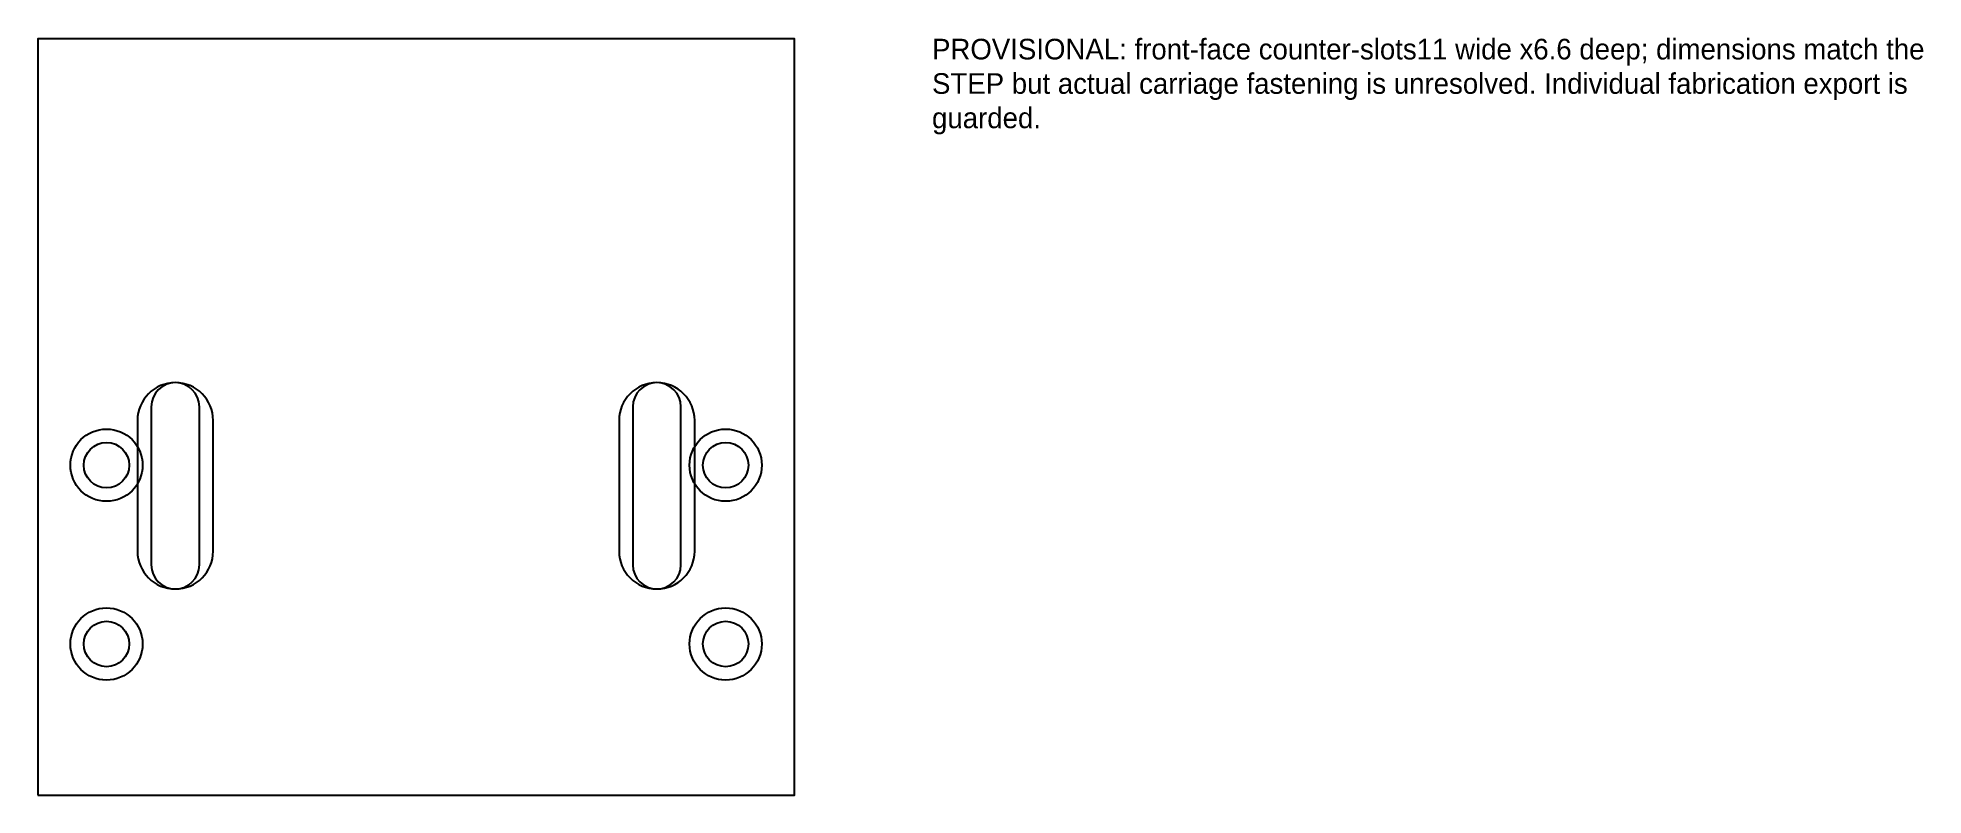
# Model space of a CAD drawing. Header units: millimetres. Extents: x 0 to 274, y 0 to 110.
import ezdxf

# ---------------------------------------------------------------- set-up
doc = ezdxf.new("R2010")
doc.units = ezdxf.units.MM
for name, color, linetype in [('CUT_HOLES', 7, 'Continuous'), ('CUT_OUTER', 7, 'Continuous'), ('MACHINING_NOTES', 7, 'Continuous'), ('MILL_FRONT_COUNTERSLOT_DEPTH_6_6', 7, 'Continuous'), ('MILL_REAR_COUNTERBORE_DEPTH_6', 7, 'Continuous')]:
    doc.layers.add(name, color=color, linetype=linetype)

msp = doc.modelspace()

# ---------------------------------------------------------------- linework, layer by layer
at = {"layer": 'CUT_HOLES'}
for points in [[(23.5, 33.5), (23.5, 56.5, 1), (16.5, 56.5), (16.5, 33.5, 1)], [(93.5, 33.5), (93.5, 56.5, 1), (86.5, 56.5), (86.5, 33.5, 1)]]:
    msp.add_lwpolyline(points, format="xyb", close=True, dxfattribs=at)
for centre in [(10, 48), (100, 48), (10, 22), (100, 22)]:
    msp.add_circle(centre, 3.3, dxfattribs=at)
at = {"layer": 'CUT_OUTER'}
msp.add_lwpolyline([(0, 0), (110, 0), (110, 110), (0, 110)], close=True, dxfattribs=at)
at = {"layer": 'MILL_FRONT_COUNTERSLOT_DEPTH_6_6'}
for points in [[(25.5, 35.5), (25.5, 54.5, 1), (14.5, 54.5), (14.5, 35.5, 1)], [(95.5, 35.5), (95.5, 54.5, 1), (84.5, 54.5), (84.5, 35.5, 1)]]:
    msp.add_lwpolyline(points, format="xyb", close=True, dxfattribs=at)
at = {"layer": 'MILL_REAR_COUNTERBORE_DEPTH_6'}
for centre in [(10, 48), (100, 48), (10, 22), (100, 22)]:
    msp.add_circle(centre, 5.25, dxfattribs=at)

# ---------------------------------------------------------------- texts
at = {"layer": 'MACHINING_NOTES', "insert": (130, 110), "char_height": 3, "width": 150, "attachment_point": 1}
msp.add_mtext('PROVISIONAL: front-face counter-slots11 wide x6.6 deep; dimensions match the STEP but actual carriage fastening is unresolved. Individual fabrication export is guarded.', dxfattribs=at)

doc.saveas('drawing.dxf')
